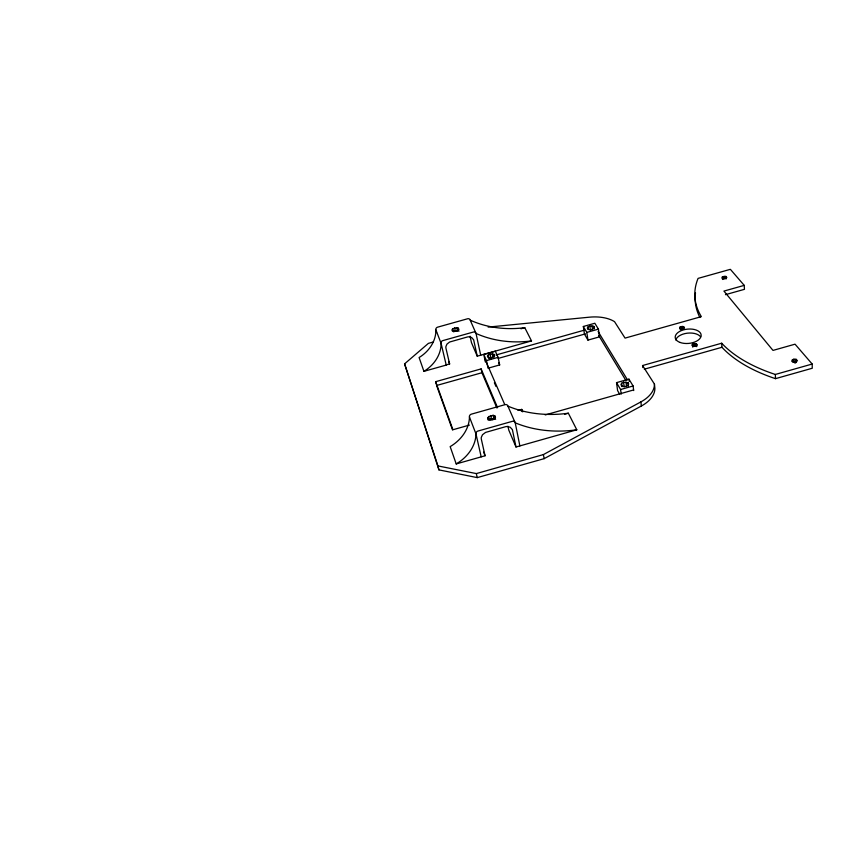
<?xml version="1.0" encoding="UTF-8"?>
<svg xmlns="http://www.w3.org/2000/svg" width="855" height="855" viewBox="0 0 855 855"><rect width="100%" height="100%" fill="white"/><g stroke="black" fill="none" stroke-linecap="round" stroke-linejoin="round"><path stroke-width="1.28" d="M621.649 383.232L620.933 384.643L621.692 385.926L623.658 386.588L626.074 386.375L628.008 385.359L628.724 383.938L627.944 382.666L623.584 382.228L621.649 383.232L622.098 386.663M588.005 326.92L587.3 328.16L587.951 329.271L589.736 329.816L591.959 329.581L594.471 327.433L593.808 326.332L589.811 326.022L588.005 326.92L588.379 329.485M487.778 418.042L488.697 416.556L493.121 415.306L494.949 416.022L495.515 417.379L494.596 418.865L492.555 419.912L490.161 420.115L488.333 419.399L487.778 418.042L488.248 420.2M488.269 354.953L487.425 356.236L487.927 357.379L489.594 357.956L491.775 357.743L494.479 355.541L493.966 354.398L492.298 353.82L488.269 354.953L489.06 358.737M792.371 359.827L792.051 361.409L794.327 362.296L797.469 360.81L796.336 359.389L793.515 359.292L792.371 359.827L792.425 361.922M452.765 328.726L451.91 329.945L452.348 331.024L456.046 331.345L457.885 330.447L458.75 329.228L458.301 328.149L456.72 327.625L452.765 328.726L453.46 331.772L457.404 330.671L458.975 331.195M692.443 344.084L692.048 345.516L694.036 346.286L696.953 344.896L696.023 343.635L692.443 344.084L692.7 347.109M722.4 276.87L722.069 278.164L724.035 278.805L726.836 277.512L725.884 276.4L722.4 276.87L722.571 279.478M680.088 327.048L679.682 328.416L681.606 329.143L684.46 327.807L683.583 326.589L681.125 326.557L680.088 327.048L680.323 329.699M644.317 369.189L721.962 347.28A155.567 80.456 -1.5 0 0 775.496 378.658L812.25 368.249L812.186 364.038L775.335 374.458A155.952 80.274 -1.6 0 1 721.695 343.218L642.575 365.534L654.428 384.077L654.877 388.149A34.852 20.488 -7.4 0 1 641.368 406.007L544.154 458.654L477.261 477.614L438.936 469.887L404.586 363.856L428.387 343.379L433.464 341.957M404.586 363.856L437.92 465.922L476.321 473.585L543.395 454.582L640.865 401.914A34.937 20.445 -7.4 0 0 654.428 384.077M495.633 419.26L493.816 418.544L489.402 419.794L488.697 416.556M518.023 410.443L521.753 409.385L522.832 411.768M619.629 394.08L617.599 390.628L616.53 382.645L628.938 379.139L633.106 385.979L633.683 390.575M469.427 425.085L452.926 429.744L435.665 381.683L481.119 368.9L497.578 407.643M489.755 419.345L492.288 418.629M616.53 382.645L620.591 389.517L633.106 385.979M545.223 414.932L633.608 389.955M564.546 414.29L568.351 413.221L576.794 429.798L516.003 447.005L508.768 430.054L507.988 426.271M519.872 445.915L515.223 422.819L507.902 406.125A2.811 2.234 -23.1 0 0 506.716 404.736L506.053 404.575A2.469 1.967 -23.1 0 0 504.984 404.672L471.447 414.13A2.512 1.999 -21 0 0 469.94 415.113L469.577 415.701A2.854 2.276 -21 0 0 469.448 416.973A39.319 31.635 -18.5 0 1 450.168 446.62L456.207 463.934L485.063 455.768L481.354 439.267A7.321 5.761 -21.3 0 1 481.333 437.279L482.53 434.714L485.555 432.416L505.198 426.805A6.252 4.916 -22.4 0 1 507.475 426.517L510.232 427.254L512.391 429.648L516.003 447.005M520.941 328.78L524.788 327.7L531.521 340.931L477.24 356.182L471.479 342.663L470.068 336.218M446.171 364.914L449.623 363.952L445.989 348.38A6.53 5.44 -22 0 1 445.925 346.521L446.951 344.127L449.623 342.021L467.129 337.052A5.568 4.638 -23.3 0 1 469.171 336.817L471.661 337.543L473.649 339.83L477.24 356.182M423.92 371.337A35.739 30.117 -18.7 0 0 441.116 343.432L435.932 329.955A35.087 29.818 -18.7 0 1 419.1 357.529L423.92 371.337L446.225 365.074L441.062 343.272A2.597 2.17 -21.6 0 1 441.159 342.075L441.479 341.519A2.276 1.913 -21.6 0 1 442.847 340.6L473.349 332.05A2.244 1.87 -24 0 1 474.333 331.975L474.931 332.135A2.554 2.138 -23.9 0 1 476.043 333.461L480.692 355.22M483.77 354.462L495.334 351.213L498.112 357.337L499.662 364.935L488.055 368.206L486.452 360.618L483.77 354.462L485.373 362.018M583.324 326.492L594.834 323.254L598.425 329.143L599.515 336.849L587.951 340.108L584.467 334.155L583.324 326.492L586.819 332.403L587.951 340.108M496.028 354.985L583.912 330.276M725.457 294.676L744.448 289.332L744.235 285.378L723.929 291.085L772.995 350.411L795.043 344.18L812.186 364.038M486.452 360.618L498.112 357.337M586.819 332.403L598.425 329.143M498.219 358.405L585.643 333.824M496.862 407.931L481.942 372.727L436.595 385.487L452.541 429.958M488.141 327.102L589.373 317.184A32.372 17.795 -8.8 0 1 614.542 321.672L625.058 338.11L701.346 316.639A152.19 77.164 -2.3 0 1 698.075 278.388L730.373 269.325L744.235 285.378M514.015 421.43L513.342 421.259A2.522 1.988 -23 0 0 512.252 421.365L478.02 431.027A2.554 2.02 -20.9 0 0 476.481 432.032L476.107 432.63A2.918 2.298 -20.9 0 0 475.979 433.913L481.194 456.859M598.105 331.548L627.463 379.855M598.66 335.438L625.924 380.496M498.732 362.883L499.662 364.935M436.531 332.477L435.879 329.806A2.544 2.148 -21.7 0 1 435.965 328.619L436.285 328.074A2.234 1.892 -21.7 0 1 437.621 327.166L467.567 318.776A2.202 1.849 -24.2 0 1 468.529 318.701L469.128 318.872A2.512 2.116 -24.1 0 1 470.218 320.187L476.043 333.461A109.729 93.259 -32.4 0 0 531.521 340.931M484.561 358.202L504.707 404.49M494.382 382.784L495.975 386.439M448.661 361.462L449.623 363.952M483.641 452.092L485.063 455.768M469.448 416.973L475.979 433.913A40.142 31.945 -18.5 0 1 456.207 463.934M437.92 465.922L438.936 469.887M435.665 381.683L436.285 384.216M476.321 473.585L477.261 477.614M454.604 327.839L455.288 330.885M456.72 327.625L457.404 330.671M458.301 328.149L458.75 330.18M481.119 368.9L481.942 372.727M490.738 415.509L491.433 418.747M493.121 415.306L493.816 418.544M494.949 416.022L495.408 418.18M492.298 353.82L493.079 357.604M490.129 354.034L491.176 359.079M493.966 354.398L494.479 356.92M521.753 409.385L522.191 411.64M543.395 454.582L544.154 458.654M589.811 326.022L590.378 329.859M593.808 326.332L594.172 328.897M592.023 325.798L592.579 329.635M620.591 389.517L621.2 394.102M623.584 382.228L624.171 386.791M625.988 382.003L626.576 386.578M628.938 379.139L629.227 381.426M627.944 382.666L628.382 386.097M640.865 401.914L641.368 406.007M642.575 365.534L642.81 367.543M682.408 326.386L682.643 329.047M681.125 326.557L681.371 329.207M683.583 326.589L683.818 329.25M694.816 343.411L695.072 346.435M693.501 343.582L693.758 346.606M696.804 344.18L696.975 346.19M696.023 343.635L696.28 346.66M721.695 343.218L721.962 347.28M724.698 276.229L724.869 278.837M723.426 276.4L723.597 279.008M725.884 276.4L726.055 279.008M775.335 374.458L775.496 378.658M793.515 359.292L793.6 362.424M796.336 359.389L796.411 362.531M794.968 359.132L795.075 363.322M699.903 317.483A151.816 77.345 -2.2 0 1 695.5 292.87M675.749 339.969A13.007 7.193 -5.6 0 1 687.174 333.194A13.007 7.193 -5.6 0 1 700.598 336.806M524.788 327.7A107.655 92.19 -32.9 0 1 470.229 320.187M568.351 413.221A121.154 98.656 -30.3 0 1 507.902 406.125M576.794 429.798A123.793 99.779 -30 0 1 515.223 422.819A2.864 2.255 -22.9 0 0 514.026 421.419M680.078 342.449A13.039 7.171 -5.7 0 0 701.025 336.443A13.039 7.171 -5.7 0 0 683.434 329.891A13.039 7.171 -5.7 0 0 680.078 342.449"/></g></svg>
